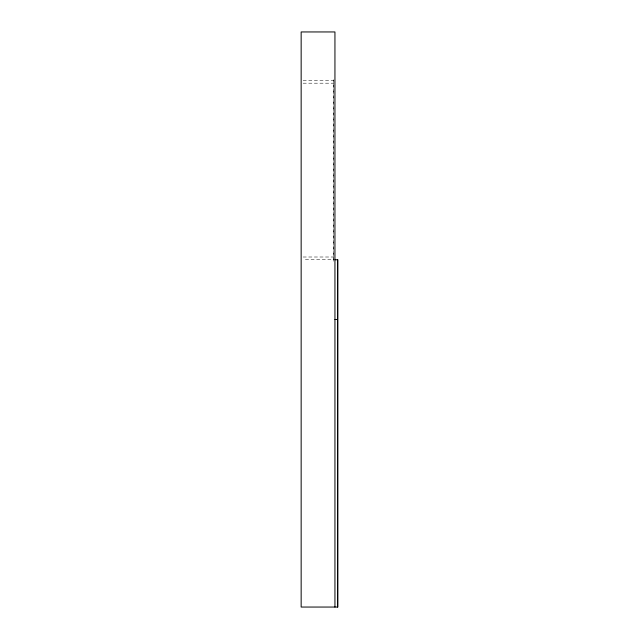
<?xml version="1.0" encoding="UTF-8"?>
<svg xmlns="http://www.w3.org/2000/svg" width="639" height="639" viewBox="0 0 639 639"><rect width="100%" height="100%" fill="white"/><g stroke="black" fill="none" stroke-linecap="round" stroke-linejoin="round"><path stroke-width="0.48" stroke-dasharray="3.19 2.4" d="M303.126 80.498L333.638 80.498L333.638 259.73L303.126 259.73M303.126 83.19L333.638 83.19M303.126 257.006L333.638 257.006M333.782 79.675L333.782 261.207"/><path stroke-width="0.96" d="M334.94 259.753L337.847 259.753L337.847 607.05L301.153 607.05L301.153 31.95L334.94 31.95L334.94 607.05M334.94 319.5L337.552 319.5M337.552 259.753L337.552 607.05"/></g></svg>
